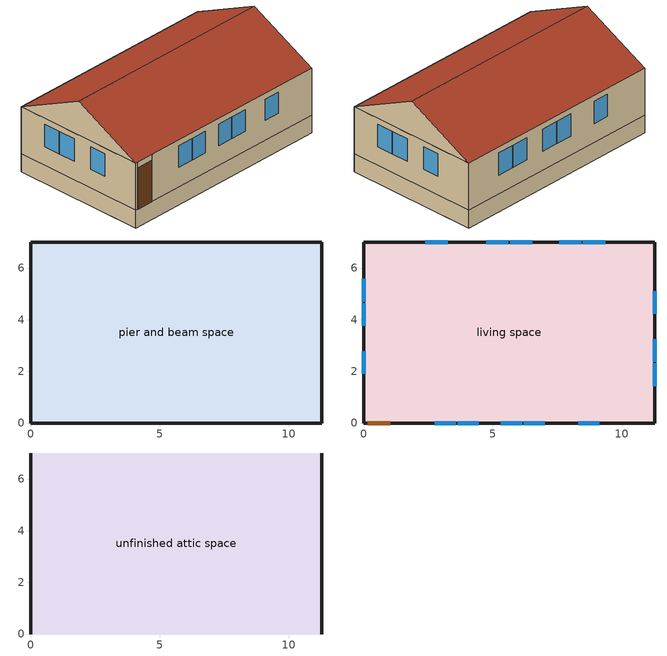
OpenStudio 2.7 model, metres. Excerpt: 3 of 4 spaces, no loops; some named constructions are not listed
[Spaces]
pier and beam space
 floor foundation (FloorFndGrndUnfinSlab): 0,0 0,7.01 11.28,7.01 11.28,0 z0
 wall outside (WallExtUninsUnfin): 0,7.01 0,0 11.28,0 11.28,7.01 0,7.01 z0:0.91
living space
 floor to pier and beam space (FloorPBInsFin Reversed): 0,0 0,7.01 11.28,7.01 11.28,0 z0.91
 wall outside (WallExtInsFin): 0,7.01 0,0 0.13,0 1.05,0 11.28,0 11.28,7.01 0,7.01 z0.91:3.35
 window (WindowConstruction): 2.75,0 3.58,0 / 3.64,0 4.46,0 / 5.31,0 6.13,0 / 6.19,0 7.02,0 / 8.31,0 9.13,0 z1.95:3.05; 9.35,7.01 8.49,7.01 / 8.43,7.01 7.57,7.01 / 6.53,7.01 5.67,7.01 / 5.61,7.01 4.75,7.01 / 3.25,7.01 2.39,7.01 z1.9:3.05; 0,5.58 0,4.7 / 0,4.64 0,3.77 / 0,2.78 0,1.9 / 11.28,1.43 11.28,2.31 / 11.28,2.37 11.28,3.24 / 11.28,4.24 11.28,5.11 z1.88:3.05
 door (Door): 0.15,0 1.02,0 z0.91:3.05
unfinished attic space
 floor to living space (FloorFinInsUnfinAttic): 0,7.01 11.28,7.01 11.28,0 0,0 z3.35
 wall outside (WallExtUninsUnfin): 0,3.51,5.11 0,7.01,3.35 0,0,3.35; 11.28,3.51,5.11 11.28,0,3.35 11.28,7.01,3.35
 roof outside (RoofUnfinInsExt): 11.28,3.51,5.11 0,3.51,5.11 0,0,3.35 11.28,0,3.35; 0,3.51,5.11 11.28,3.51,5.11 11.28,7.01,3.35 0,7.01,3.35
[Schedule:Ruleset]
residential misc plug loads schedule: Default Day Schedule=Schedule Day 16
[Schedule:Day]
Schedule Day 16: 24, 0, 0
residential misc plug loads schedule allday1; residential misc plug loads schedule allday12: 1, 0, 0.655649, 2, 0, 0.618183, 3, 0, 0.599451, 4, 0, 0.580718, 5, 0, 0.599451, 6, 0, 0.618183, 7, 0, 0.693115, 8, 0, 0.786779, 11, 0, 0.805512, 12, 0, 0.824245, 14, 0, 0.842977, 15, 0, 0.824245, 16, 0, 0.86171, 17, 0, 0.899176, 18, 0, 0.974107, 19, 0, 0.99284, 20, 0, 0.936642, 21, 0, 0.880443, 22, 0, 0.842977, 23, 0, 0.749313, 24, 0, 0.674382
residential misc plug loads schedule allday2: 1, 0, 0.660377, 2, 0, 0.622642, 3, 0, 0.603774, 4, 0, 0.584906, 5, 0, 0.603774, 6, 0, 0.622642, 7, 0, 0.698113, 8, 0, 0.792453, 11, 0, 0.811321, 12, 0, 0.830189, 14, 0, 0.849057, 15, 0, 0.830189, 16, 0, 0.867925, 17, 0, 0.90566, 18, 0, 0.981132, 19, 0, 1, 20, 0, 0.943396, 21, 0, 0.886792, 22, 0, 0.849057, 23, 0, 0.754717, 24, 0, 0.679245
residential misc plug loads schedule allday3; residential misc plug loads schedule allday5: 1, 0, 0.521682, 2, 0, 0.491872, 3, 0, 0.476967, 4, 0, 0.462062, 5, 0, 0.476967, 6, 0, 0.491872, 7, 0, 0.551493, 8, 0, 0.626019, 11, 0, 0.640924, 12, 0, 0.655829, 14, 0, 0.670734, 15, 0, 0.655829, 16, 0, 0.68564, 17, 0, 0.71545, 18, 0, 0.775071, 19, 0, 0.789976, 20, 0, 0.745261, 21, 0, 0.700545, 22, 0, 0.670734, 23, 0, 0.596208, 24, 0, 0.536588
residential misc plug loads schedule allday4: 1, 0, 0.519581, 2, 0, 0.489891, 3, 0, 0.475045, 4, 0, 0.4602, 5, 0, 0.475045, 6, 0, 0.489891, 7, 0, 0.549271, 8, 0, 0.623497, 11, 0, 0.638342, 12, 0, 0.653187, 14, 0, 0.668033, 15, 0, 0.653187, 16, 0, 0.682878, 17, 0, 0.712568, 18, 0, 0.771949, 19, 0, 0.786794, 20, 0, 0.742258, 21, 0, 0.697723, 22, 0, 0.668033, 23, 0, 0.593807, 24, 0, 0.534426
residential misc plug loads schedule allday6; residential misc plug loads schedule allday9: 1, 0, 0.434473, 2, 0, 0.409646, 3, 0, 0.397232, 4, 0, 0.384819, 5, 0, 0.397232, 6, 0, 0.409646, 7, 0, 0.4593, 8, 0, 0.521367, 11, 0, 0.533781, 12, 0, 0.546194, 14, 0, 0.558608, 15, 0, 0.546194, 16, 0, 0.571021, 17, 0, 0.595848, 18, 0, 0.645502, 19, 0, 0.657916, 20, 0, 0.620675, 21, 0, 0.583435, 22, 0, 0.558608, 23, 0, 0.49654, 24, 0, 0.446886
residential misc plug loads schedule allday7; residential misc plug loads schedule allday8: 1, 0, 0.43132, 2, 0, 0.406674, 3, 0, 0.39435, 4, 0, 0.382027, 5, 0, 0.39435, 6, 0, 0.406674, 7, 0, 0.455967, 8, 0, 0.517585, 11, 0, 0.529908, 12, 0, 0.542231, 14, 0, 0.554555, 15, 0, 0.542231, 16, 0, 0.566878, 17, 0, 0.591525, 18, 0, 0.640819, 19, 0, 0.653142, 20, 0, 0.616172, 21, 0, 0.579202, 22, 0, 0.554555, 23, 0, 0.492938, 24, 0, 0.443644
residential misc plug loads schedule allday10: 1, 0, 0.520106, 2, 0, 0.490386, 3, 0, 0.475526, 4, 0, 0.460666, 5, 0, 0.475526, 6, 0, 0.490386, 7, 0, 0.549827, 8, 0, 0.624128, 11, 0, 0.638988, 12, 0, 0.653848, 14, 0, 0.668708, 15, 0, 0.653848, 16, 0, 0.683568, 17, 0, 0.713289, 18, 0, 0.772729, 19, 0, 0.787589, 20, 0, 0.743009, 21, 0, 0.698428, 22, 0, 0.668708, 23, 0, 0.594407, 24, 0, 0.534966
residential misc plug loads schedule allday11: 1, 0, 0.51853, 2, 0, 0.4889, 3, 0, 0.474085, 4, 0, 0.45927, 5, 0, 0.474085, 6, 0, 0.4889, 7, 0, 0.54816, 8, 0, 0.622236, 11, 0, 0.637051, 12, 0, 0.651867, 14, 0, 0.666682, 15, 0, 0.651867, 16, 0, 0.681497, 17, 0, 0.711127, 18, 0, 0.770388, 19, 0, 0.785203, 20, 0, 0.740757, 21, 0, 0.696312, 22, 0, 0.666682, 23, 0, 0.592606, 24, 0, 0.533345
[Schedule:Rule] Schedule Ruleset=residential misc plug loads schedule; Apply Sunday=Yes; Apply Monday=Yes; Apply Tuesday=Yes; Apply Wednesday=Yes; Apply Thursday=Yes; Apply Friday=Yes; Apply Saturday=Yes; Date Specification Type=DateRange; Start Day=1
Name | Rule Order | Day Schedule | Start Month | End Month | End Day
residential misc plug loads schedule allday ruleset1 | 11 | residential misc plug loads schedule allday1 | 1 | 1 | 31
residential misc plug loads schedule allday ruleset2 | 10 | residential misc plug loads schedule allday2 | 2 | 2 | 28
residential misc plug loads schedule allday ruleset3 | 9 | residential misc plug loads schedule allday3 | 3 | 3 | 31
residential misc plug loads schedule allday ruleset4 | 8 | residential misc plug loads schedule allday4 | 4 | 4 | 30
residential misc plug loads schedule allday ruleset5 | 7 | residential misc plug loads schedule allday5 | 5 | 5 | 31
residential misc plug loads schedule allday ruleset6 | 6 | residential misc plug loads schedule allday6 | 6 | 6 | 30
residential misc plug loads schedule allday ruleset7 | 5 | residential misc plug loads schedule allday7 | 7 | 7 | 31
residential misc plug loads schedule allday ruleset8 | 4 | residential misc plug loads schedule allday8 | 8 | 8 | 31
residential misc plug loads schedule allday ruleset9 | 3 | residential misc plug loads schedule allday9 | 9 | 9 | 30
residential misc plug loads schedule allday ruleset10 | 2 | residential misc plug loads schedule allday10 | 10 | 10 | 31
residential misc plug loads schedule allday ruleset11 | 1 | residential misc plug loads schedule allday11 | 11 | 11 | 30
residential misc plug loads schedule allday ruleset12 | 0 | residential misc plug loads schedule allday12 | 12 | 12 | 31
